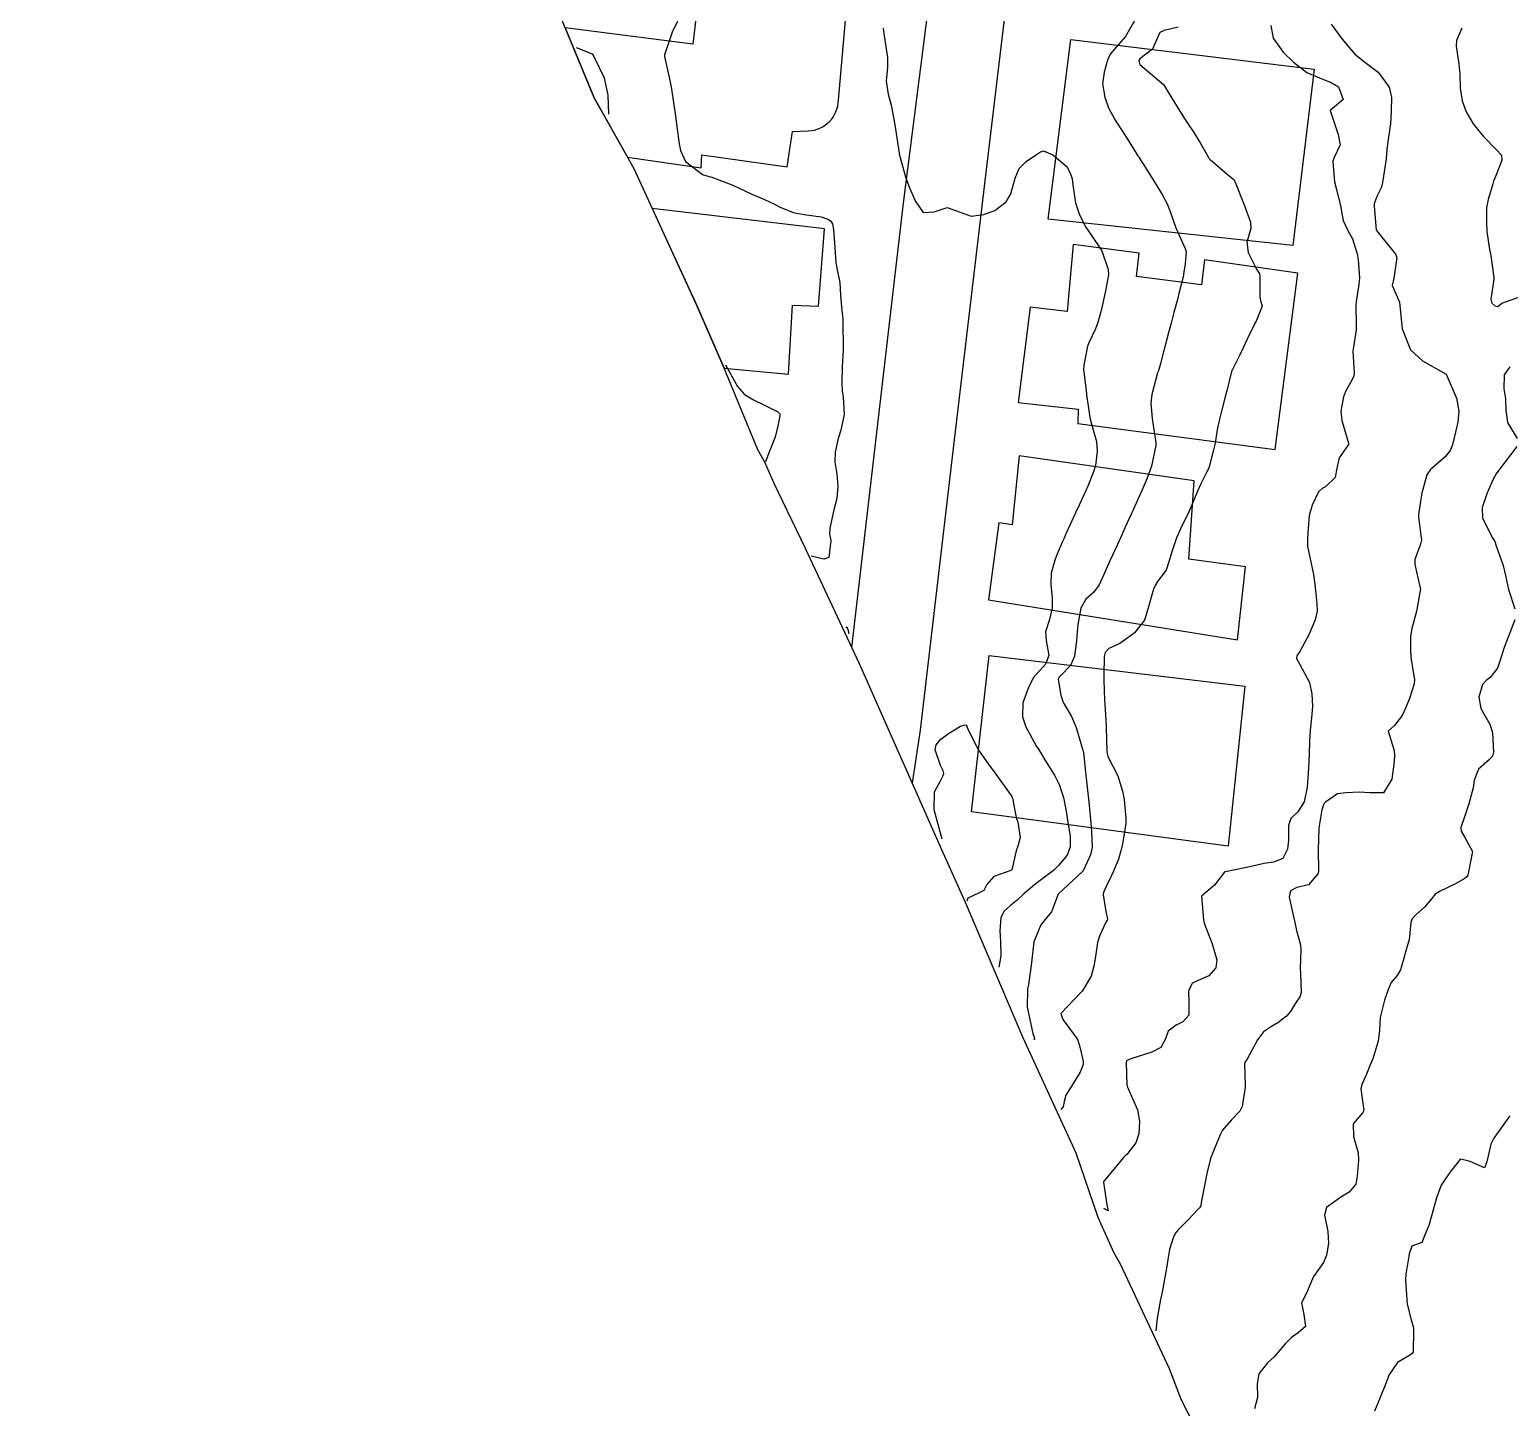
# Model space of a CAD drawing. Header units: metres. Extents: x 298520 to 308411, y 7433745 to 7450750.
# Drawn here: x 304697.1 to 304821.2, y 7438392.5 to 7438508.1 of the extents above; entities that cross this region are included whole.
import ezdxf

# ---------------------------------------------------------------- set-up
doc = ezdxf.new("R2010")
doc.units = ezdxf.units.M
doc.header["$LTSCALE"] = 10
for name, color, linetype in [('Area', 45, 'Continuous'), ('Curvas de Nivel 1m', 11, 'Continuous'), ('Curvas de Nivel 5m', 15, 'Continuous'), ('Edificações', 30, 'Continuous'), ('Vias Primárias', 230, 'Continuous')]:
    doc.layers.add(name, color=color, linetype=linetype)

msp = doc.modelspace()

# ---------------------------------------------------------------- linework, layer by layer
at = {"layer": 'Area'}
msp.add_polyline3d([(304797.61, 7438385.54, 709.76), (304793.72, 7438393.12, 719.61), (304792.72, 7438395.75, 717.28), (304788.62, 7438404.52, 720.57), (304788.09, 7438405.44, 720.8), (304786.75, 7438408.44, 717.44), (304784.9, 7438413.84, 716.45), (304780.42, 7438423.58, 719.5), (304775.62, 7438434.86, 713.88), (304773.64, 7438439.28, 714.01), (304766.74, 7438454.88, 713.86), (304762.2, 7438464.54, 713.85), (304759.58, 7438470, 714.16), (304758.78, 7438471.79, 714.35), (304758.2, 7438472.82, 720.74), (304755.38, 7438479.67, 722.81), (304753.09, 7438484.93, 723.34), (304747.83, 7438496.37, 720.85), (304744.49, 7438502.35, 721.53), (304740.59, 7438511.77, 718.89)], dxfattribs=at)
at = {"layer": 'Curvas de Nivel 1m', "flags": 128}
for points, elevation in [([(304751.47, 7438508.74), (304751.06, 7438507.94), (304750.86, 7438507.34), (304750.38, 7438505.95), (304750.38, 7438505.81), (304750.8, 7438503.94), (304750.93, 7438503.22), (304751.14, 7438501.94), (304751.31, 7438500.81), (304751.42, 7438499.94), (304751.61, 7438498.47), (304751.73, 7438497.93), (304752.13, 7438497.01), (304753.58, 7438495.92), (304754.12, 7438495.75), (304754.34, 7438495.69), (304756.11, 7438495.02), (304757.69, 7438494.27), (304758.1, 7438494.09), (304758.72, 7438493.85), (304759.65, 7438493.4), (304760.09, 7438493.16), (304761.17, 7438492.73), (304762.08, 7438492.55), (304763.53, 7438492.35), (304764.08, 7438492.17), (304764.31, 7438492.02), (304764.47, 7438491.78), (304764.56, 7438491.29), (304764.65, 7438489.78), (304764.74, 7438488.49), (304764.9, 7438487.78), (304765.09, 7438486.85), (304765.14, 7438485.77), (304765.25, 7438484.5), (304765.32, 7438483.77), (304765.32, 7438483.13), (304765.35, 7438481.77), (304765.35, 7438481.17), (304765.29, 7438479.77), (304765.25, 7438478.43), (304765.28, 7438477.77), (304765.36, 7438477.23), (304765.45, 7438475.77), (304765.16, 7438474.48), (304764.93, 7438473.77), (304764.69, 7438472.63), (304764.67, 7438471.78), (304764.82, 7438470.77), (304764.92, 7438469.77), (304764.82, 7438468.75), (304764.59, 7438467.78), (304764.24, 7438466.25), (304764.22, 7438465.78), (304764.32, 7438465.22), (304764.15, 7438463.78), (304763.73, 7438463.65), (304762.69, 7438463.89)], 714), ([(304790.05, 7438509.24), (304789.02, 7438507.49), (304788.25, 7438506.59), (304787.75, 7438506), (304787.53, 7438505.51), (304787.24, 7438504.5), (304787.11, 7438503.51), (304787.31, 7438502.4), (304787.61, 7438501.51), (304788.18, 7438500.46), (304788.81, 7438499.49), (304789.33, 7438498.66), (304790.08, 7438497.47), (304790.11, 7438497.43), (304790.14, 7438497.37), (304791.34, 7438495.46), (304792.1, 7438494.22), (304792.53, 7438493.45), (304792.82, 7438492.71), (304793.24, 7438491.44), (304794.05, 7438489.7), (304794.11, 7438489.43), (304794.03, 7438488.43), (304793.91, 7438487.55), (304793.89, 7438487.43), (304793.51, 7438485.93), (304793.38, 7438485.44), (304793.09, 7438484.34), (304792.85, 7438483.44), (304792.67, 7438482.74), (304792.32, 7438481.45), (304792.25, 7438481.15), (304791.93, 7438479.96), (304791.82, 7438479.55), (304791.79, 7438479.45), (304791.73, 7438479.27), (304791.24, 7438477.46), (304791.17, 7438476.74), (304791.26, 7438475.46), (304791.53, 7438473.78), (304791.58, 7438473.45), (304791.57, 7438473.18), (304791.22, 7438471.46), (304790.85, 7438470.43), (304790.42, 7438469.47), (304789.79, 7438468.03), (304789.62, 7438467.65), (304789.55, 7438467.48), (304788.99, 7438466.27), (304788.64, 7438465.49), (304788.37, 7438464.88), (304787.73, 7438463.5), (304787.11, 7438462.12), (304786.83, 7438461.51), (304786.36, 7438460.86), (304785.7, 7438460.3), (304785.28, 7438459.53), (304785.03, 7438458.17), (304784.98, 7438457.53), (304784.93, 7438456.81), (304784.75, 7438455.53), (304784.43, 7438454.73), (304783.62, 7438453.9), (304783.45, 7438453.72), (304783.39, 7438453.55), (304783.6, 7438452.25), (304783.77, 7438451.72), (304783.87, 7438451.55), (304784.51, 7438450.46), (304784.91, 7438449.53), (304785.45, 7438447.62), (304785.48, 7438447.52), (304785.5, 7438447.47), (304785.54, 7438447.17), (304785.72, 7438445.52), (304785.74, 7438445.29), (304785.92, 7438443.52), (304785.98, 7438443.03), (304786.12, 7438441.51), (304786.17, 7438440.81), (304786.23, 7438439.51), (304786.11, 7438438.85), (304785.48, 7438437.52), (304785.45, 7438437.49), (304785.42, 7438437.45), (304783.4, 7438435.55), (304782.84, 7438434.09), (304782.41, 7438433.56), (304781.94, 7438433), (304781.35, 7438431.57), (304781.12, 7438429.57), (304780.91, 7438427.98), (304780.83, 7438427.58), (304780.78, 7438426.09), (304781.26, 7438423.88), (304781.37, 7438423.57), (304781.39, 7438423.43), (304781.36, 7438423.35), (304781.34, 7438423.34)], 712), ([(304768.72, 7438508.18), (304768.78, 7438507.73), (304768.97, 7438506.45), (304769.08, 7438505.73), (304769.08, 7438504.88), (304768.96, 7438503.73), (304769.13, 7438502.65), (304769.38, 7438501.72), (304769.66, 7438500.23), (304769.75, 7438499.72), (304769.81, 7438499.36), (304770.05, 7438497.71), (304770.07, 7438497.64), (304770.14, 7438497.34), (304770.6, 7438495.71), (304770.88, 7438494.93), (304771.39, 7438493.7), (304772.08, 7438492.71), (304772.99, 7438492.78), (304774.09, 7438493.13), (304775.18, 7438492.75), (304776.08, 7438492.41), (304777.16, 7438492.55), (304778.09, 7438492.9), (304779.02, 7438493.61), (304779.41, 7438494.3), (304779.77, 7438495.6), (304780.13, 7438496.41), (304780.71, 7438497.01), (304781.57, 7438497.58), (304781.91, 7438497.81), (304782.15, 7438497.88), (304782.94, 7438497.56), (304784.13, 7438496.54), (304784.45, 7438495.87), (304784.55, 7438495.54), (304784.62, 7438495.04), (304784.84, 7438493.54), (304785.16, 7438492.61), (304785.69, 7438491.53), (304786.06, 7438490.96), (304787.04, 7438489.51), (304787.58, 7438487.95), (304787.6, 7438487.5), (304787.35, 7438486.16), (304787.22, 7438485.51), (304786.99, 7438484.51), (304786.71, 7438483.51), (304786.51, 7438482.97), (304785.96, 7438481.79), (304785.85, 7438481.52), (304785.53, 7438479.93), (304785.52, 7438479.53), (304785.56, 7438479.16), (304785.75, 7438477.52), (304785.77, 7438477.39), (304785.89, 7438476.52), (304786.05, 7438475.52), (304786.11, 7438475.28), (304786.6, 7438473.51), (304786.66, 7438472.7), (304786.51, 7438471.51), (304786.36, 7438470.98), (304785.81, 7438469.64), (304785.76, 7438469.52), (304785.14, 7438468.18), (304784.85, 7438467.53), (304784.1, 7438465.88), (304783.95, 7438465.55), (304783.89, 7438465.42), (304783.76, 7438465.13), (304783.28, 7438464.01), (304783.11, 7438463.56), (304782.79, 7438462.49), (304782.76, 7438461.56), (304782.89, 7438460.37), (304782.88, 7438459.56), (304782.65, 7438458.59), (304782.32, 7438457.56), (304782.39, 7438456.83), (304782.61, 7438455.56), (304782.34, 7438454.85), (304781.62, 7438454.07), (304781.37, 7438453.82), (304781.23, 7438453.58), (304780.9, 7438452.88), (304780.43, 7438451.59), (304780.41, 7438450.42), (304780.69, 7438449.58), (304781.55, 7438448.01), (304781.82, 7438447.57), (304782.28, 7438446.82), (304783.07, 7438445.55), (304783.51, 7438444.7), (304783.87, 7438443.54), (304784.11, 7438442.18), (304784.21, 7438441.54), (304784.39, 7438440.46), (304784.4, 7438439.54), (304784.14, 7438438.84), (304783.43, 7438437.96), (304783.22, 7438437.76), (304782.99, 7438437.55), (304782.11, 7438436.87), (304781.41, 7438436.35), (304780.51, 7438435.58), (304779.94, 7438435.05), (304779.39, 7438434.6), (304778.86, 7438434.12), (304778.59, 7438433.61), (304778.5, 7438432.47), (304778.55, 7438431.61), (304778.57, 7438430.38), (304778.41, 7438429.43)], 713), ([(304793.46, 7438508.25), (304792.27, 7438507.98), (304791.91, 7438507.81), (304791.74, 7438507.46), (304791.3, 7438506.41), (304790.24, 7438505.62), (304790.14, 7438505.47), (304790.24, 7438505.14), (304792.21, 7438503.45), (304793.46, 7438501.44), (304794.18, 7438500.3), (304794.75, 7438499.42), (304795.3, 7438498.56), (304795.97, 7438497.4), (304796.03, 7438497.29), (304796.14, 7438497.16), (304797.57, 7438495.94), (304798.12, 7438495.48), (304798.17, 7438495.42), (304798.18, 7438495.38), (304798.23, 7438495.27), (304798.98, 7438493.37), (304799.52, 7438491.92), (304799.53, 7438491.37), (304799.21, 7438490.22), (304799.32, 7438489.37), (304800.03, 7438487.98), (304800.26, 7438487.59), (304800.31, 7438487.36), (304800.3, 7438485.65), (304800.35, 7438485.35), (304800.48, 7438484.87), (304799.98, 7438483.6), (304799.89, 7438483.44), (304799.86, 7438483.36), (304799.24, 7438482.09), (304798.89, 7438481.37), (304798.58, 7438480.73), (304797.92, 7438479.38), (304797.52, 7438477.77), (304797.42, 7438477.38), (304797.11, 7438476.17), (304796.91, 7438475.39), (304796.73, 7438474.53), (304796.54, 7438473.39), (304796.41, 7438472.83), (304796.04, 7438471.4), (304795.99, 7438471.24), (304795.83, 7438470.92), (304795.32, 7438469.9), (304795.1, 7438469.41), (304794.6, 7438468.22), (304794.26, 7438467.42), (304793.77, 7438466.44), (304793.44, 7438465.76), (304793.32, 7438465.43), (304792.92, 7438464.27), (304792.66, 7438463.44), (304792.43, 7438462.74), (304791.72, 7438461.77), (304791.52, 7438461.45), (304791.39, 7438461.14), (304790.91, 7438459.46), (304790.62, 7438458.53), (304789.79, 7438457.48), (304789.66, 7438457.37), (304788.56, 7438456.58), (304787.65, 7438456.16), (304787.33, 7438455.82), (304787.24, 7438455.5), (304787.23, 7438453.9), (304787.22, 7438453.5), (304787.28, 7438451.82), (304787.31, 7438451.5), (304787.42, 7438449.66), (304787.42, 7438449.5), (304787.46, 7438447.59), (304787.46, 7438447.5), (304787.54, 7438447.1), (304788.4, 7438445.49), (304788.79, 7438444.2), (304788.91, 7438443.49), (304789.07, 7438441.89), (304789.06, 7438441.48), (304788.85, 7438440.1), (304788.74, 7438439.49), (304788.44, 7438438.49), (304788.02, 7438437.49), (304787.83, 7438437.08), (304787.41, 7438436.21), (304787.2, 7438435.71), (304787.15, 7438435.5), (304787.38, 7438434.1), (304787.52, 7438433.5), (304787.5, 7438433.37), (304787.37, 7438433.15), (304786.84, 7438432.03), (304786.68, 7438431.51), (304786.51, 7438430.34), (304786.39, 7438429.51), (304786.15, 7438428.68), (304785.46, 7438427.52), (304785.39, 7438427.43), (304785.3, 7438427.31), (304783.6, 7438425.55), (304783.78, 7438425.04), (304784.91, 7438423.53), (304785.04, 7438423.31), (304785.24, 7438422.65), (304785.49, 7438421.52), (304785.48, 7438421.27), (304785.22, 7438420.64), (304784.57, 7438419.53), (304784.04, 7438418.69), (304783.88, 7438418.16), (304783.8, 7438417.72), (304783.6, 7438417.5)], 711), ([(304806.28, 7438508.52), (304807.21, 7438507.27), (304808.25, 7438506.01), (304809.22, 7438505.25), (304810.23, 7438504.5), (304811.15, 7438503.23), (304811.34, 7438502.36), (304811.32, 7438501.22), (304811.25, 7438500.15), (304811.11, 7438499.23), (304810.94, 7438498.02), (304810.89, 7438497.23), (304810.66, 7438495.76), (304810.58, 7438495.23), (304810.5, 7438494.85), (304810.11, 7438494.07), (304809.89, 7438493.45), (304809.88, 7438493.24), (304810.05, 7438491.26), (304810.06, 7438491.24), (304810.07, 7438491.21), (304811.68, 7438489.22), (304811.78, 7438488.96), (304811.52, 7438487.22), (304811.4, 7438486.6), (304812, 7438485.21), (304812.19, 7438483.21), (304812.22, 7438482.96), (304812.92, 7438481.2), (304813.94, 7438480.28), (304815.92, 7438479.16), (304816.78, 7438477.15), (304816.97, 7438476.07), (304816.91, 7438475.15), (304816.71, 7438474.31), (304816.42, 7438473.15), (304816.26, 7438472.75), (304815.84, 7438472.23), (304814.61, 7438471.18), (304814.29, 7438470.72), (304813.87, 7438469.19), (304813.8, 7438468.68), (304813.61, 7438467.37), (304813.59, 7438467.19), (304813.77, 7438465.85), (304813.84, 7438465.27), (304813.84, 7438465.19), (304813.83, 7438465.12), (304813.76, 7438464.91), (304813.3, 7438463.63), (304813.29, 7438463.19), (304813.71, 7438461.35), (304813.75, 7438461.23), (304813.76, 7438461.19), (304813.76, 7438461.14), (304813.71, 7438460.85), (304813.45, 7438459.43), (304813.4, 7438459.19), (304813.03, 7438457.83), (304812.93, 7438457.2), (304812.92, 7438455.93), (304812.98, 7438455.2), (304813.26, 7438453.55), (304813.25, 7438453.19), (304812.84, 7438451.96), (304812.53, 7438451.2), (304812.24, 7438450.55), (304811.58, 7438449.71), (304811.07, 7438449.22), (304811.55, 7438447.6), (304811.6, 7438447.21), (304811.6, 7438447.16), (304811.54, 7438446.47), (304811.37, 7438445.21), (304810.67, 7438444.06), (304809.51, 7438444.05), (304808.65, 7438444.11), (304807.5, 7438444.06), (304806.81, 7438443.96), (304805.8, 7438443.28), (304805.65, 7438443.12), (304805.49, 7438442.62), (304805.27, 7438441.28), (304805.25, 7438441.06), (304805.2, 7438439.29), (304805.21, 7438437.5), (304805.19, 7438437.29), (304804.38, 7438436.33), (304803.41, 7438436.13), (304802.88, 7438435.84), (304802.77, 7438435.32), (304803.14, 7438433.55), (304803.19, 7438433.31), (304803.36, 7438432.51), (304803.7, 7438431.31), (304803.74, 7438430.91), (304803.68, 7438429.31), (304803.7, 7438428.93), (304803.77, 7438427.31), (304803.64, 7438426.96), (304803.29, 7438426.41), (304802.87, 7438425.73), (304802.52, 7438425.32), (304801.81, 7438424.78), (304801.27, 7438424.47), (304800.6, 7438424), (304800.09, 7438423.35), (304799.24, 7438421.73), (304799.08, 7438421.51), (304799, 7438421.36), (304799.08, 7438419.49), (304799.08, 7438419.36), (304798.81, 7438417.74), (304798.62, 7438417.37), (304797.91, 7438416.64), (304797.17, 7438415.76), (304796.97, 7438415.38), (304796.43, 7438414.1), (304796.16, 7438413.39), (304795.84, 7438412.12), (304795.7, 7438411.4), (304795.39, 7438409.7), (304795.35, 7438409.41), (304795.24, 7438409.26), (304795.09, 7438409.11), (304794.26, 7438408.23), (304793.47, 7438407.43), (304793.27, 7438407.22), (304793.06, 7438406.81), (304792.73, 7438405.75), (304792.66, 7438405.43), (304792.43, 7438404.04), (304792.33, 7438403.44), (304792.13, 7438402.32), (304791.94, 7438401.44), (304791.79, 7438400.63), (304791.7, 7438399.99), (304791.64, 7438399.44), (304791.57, 7438398.93)], 709), ([(304817.23, 7438508.19), (304816.8, 7438507.15), (304816.75, 7438506.67), (304816.98, 7438505.15), (304817.06, 7438504.32), (304817.1, 7438503.15), (304817.27, 7438502.08), (304817.59, 7438501.15), (304818.18, 7438500.16), (304819.02, 7438499.13), (304820.15, 7438497.98), (304820.56, 7438497.52), (304820.59, 7438497.11), (304820.13, 7438495.95), (304819.9, 7438495.35), (304819.84, 7438495.12), (304819.43, 7438493.8), (304819.31, 7438493.13), (304819.3, 7438491.91), (304819.32, 7438491.13), (304819.55, 7438489.62), (304819.66, 7438489.12), (304819.92, 7438487.23), (304819.92, 7438487.12), (304819.67, 7438485.46), (304819.75, 7438485.12), (304820, 7438484.9), (304820.26, 7438484.85), (304820.6, 7438485.11), (304822.01, 7438485.63)], 708), ([(304821.26, 7438479.78), (304820.78, 7438479.11), (304820.75, 7438477.94), (304820.9, 7438477.1), (304820.93, 7438476.14), (304821.05, 7438475.1), (304821.86, 7438473.76)], 708), ([(304821.85, 7438473.09), (304820.33, 7438471.11), (304820.12, 7438470.82), (304819.82, 7438470.3), (304819.46, 7438469.47), (304819.33, 7438469.12), (304818.93, 7438467.99), (304818.96, 7438467.13), (304819.77, 7438465.47), (304819.91, 7438465.27), (304819.99, 7438465.12), (304820.11, 7438464.76), (304820.69, 7438463.11), (304820.9, 7438462.28), (304821.16, 7438461.1), (304821.69, 7438459.49)], 708), ([(304765.58, 7438457.92), (304765.67, 7438457.97), (304765.74, 7438457.76), (304765.77, 7438457.66), (304765.84, 7438457.39)], 714), ([(304821.68, 7438458.56), (304821.13, 7438457.1), (304820.78, 7438456.23), (304820.42, 7438455.11), (304820.23, 7438454.52), (304819.62, 7438453.74), (304819.27, 7438453.47), (304818.97, 7438453.13), (304818.65, 7438452.08), (304818.82, 7438451.13), (304819.57, 7438449.81), (304819.8, 7438449.12), (304819.9, 7438447.47), (304819.81, 7438447.12), (304819.54, 7438446.84), (304818.62, 7438446.04), (304818.26, 7438445.13), (304818.17, 7438444.48), (304817.82, 7438443.14), (304817.74, 7438442.89), (304817.48, 7438442.14), (304817.14, 7438441.14), (304817.18, 7438440.85), (304817.47, 7438440.38), (304818.13, 7438439.13), (304818.01, 7438438.57), (304817.73, 7438437.14), (304817.6, 7438436.95), (304817.42, 7438436.84), (304816.69, 7438436.42), (304815.41, 7438435.81), (304815.01, 7438435.57), (304814.69, 7438435.18), (304814.1, 7438434.48), (304813.38, 7438433.83), (304813.07, 7438433.5), (304812.97, 7438433.19), (304812.81, 7438431.74), (304812.66, 7438431.2), (304812.36, 7438430.18), (304812.08, 7438429.2), (304811.8, 7438428.73), (304811.32, 7438428.14), (304811.04, 7438427.48), (304810.95, 7438427.22), (304810.76, 7438426.68), (304810.4, 7438425.22), (304810.33, 7438424.16), (304810.22, 7438423.23), (304809.76, 7438421.75), (304809.54, 7438421.24), (304809.23, 7438420.45), (304808.86, 7438419.6), (304808.76, 7438419.24), (304809.01, 7438417.42), (304808.94, 7438417.24), (304808.13, 7438416.3), (304808.16, 7438415.25), (304808.53, 7438413.86), (304808.56, 7438413.25), (304808.46, 7438411.91), (304808.35, 7438411.25), (304807.78, 7438410.58), (304807.1, 7438410.15), (304805.9, 7438409.28), (304805.72, 7438408.64), (304806, 7438407.28), (304806.05, 7438406.27), (304805.88, 7438405.28), (304805.64, 7438404.67), (304805.02, 7438403.8), (304804.8, 7438403.51), (304804.7, 7438403.29), (304804.21, 7438402.09), (304803.79, 7438401.3), (304803.98, 7438400.3), (304804.12, 7438399.3), (304803.51, 7438398.76), (304802.96, 7438398.37), (304802.41, 7438397.85), (304801.98, 7438397.32), (304801.51, 7438396.75), (304800.93, 7438396.26), (304800.2, 7438395.34), (304800.06, 7438394.49), (304800.09, 7438393.34), (304799.84, 7438392.4)], 708), ([(304773.65, 7438440.16), (304773, 7438442.64), (304773.03, 7438444.15), (304773.51, 7438445.07), (304773.72, 7438445.46), (304773.79, 7438445.67), (304773.76, 7438445.9), (304773.53, 7438446.34), (304773.08, 7438447.67), (304773.15, 7438448.08), (304773.56, 7438448.56), (304774.2, 7438449.03), (304775.21, 7438449.65), (304775.57, 7438449.76), (304775.67, 7438449.74), (304775.73, 7438449.64), (304775.81, 7438449.4), (304776.7, 7438447.63), (304777.53, 7438446.48), (304778.15, 7438445.61), (304779.5, 7438443.74), (304779.55, 7438443.6), (304779.88, 7438442), (304780, 7438441.59), (304780.2, 7438440.32), (304780.02, 7438439.59), (304779.86, 7438439.18), (304779.49, 7438437.6), (304779.42, 7438437.55), (304778, 7438437.03), (304777.41, 7438436.36), (304777.16, 7438435.87), (304776.71, 7438435.63), (304775.82, 7438435.21), (304775.73, 7438434.97)], 714), ([(304821.29, 7438416.98), (304821.18, 7438416.87), (304819.92, 7438415.11), (304819.67, 7438414.6), (304819.32, 7438413.12), (304819.13, 7438412.62), (304817.94, 7438413.13), (304817.14, 7438413.33), (304817.03, 7438413.25), (304816.95, 7438413.14), (304816.28, 7438412.3), (304815.49, 7438411.16), (304815.1, 7438410.09), (304814.91, 7438409.36), (304814.87, 7438409.17), (304814.48, 7438407.77), (304814.21, 7438407.18), (304813.88, 7438406.36), (304813.05, 7438406.04), (304812.83, 7438405.4), (304812.79, 7438405.19), (304812.53, 7438403.69), (304812.5, 7438403.2), (304812.61, 7438401.58), (304812.65, 7438401.19), (304812.98, 7438399.87), (304813.17, 7438399.19), (304813.18, 7438398.98), (304813.14, 7438397.19), (304813.08, 7438397.05), (304812.94, 7438396.93), (304811.85, 7438396.28), (304811.12, 7438395.21), (304811.07, 7438395.06), (304810.92, 7438394.65), (304810.33, 7438393.22), (304809.92, 7438392.19)], 707)]:
    msp.add_lwpolyline(points, dxfattribs=dict(at, elevation=elevation))
at = {"layer": 'Curvas de Nivel 5m', "flags": 128}
for points, elevation in [([(304801.23, 7438508.39), (304801.42, 7438507.34), (304802.25, 7438506.18), (304803.11, 7438505.32), (304804.23, 7438504.47), (304805.63, 7438503.88), (304806.22, 7438503.66), (304806.9, 7438503.27), (304807.27, 7438502.2), (304806.19, 7438501.28), (304806.86, 7438499.27), (304807.03, 7438498.39), (304806.49, 7438497.28), (304806.42, 7438497), (304806.57, 7438495.28), (304806.73, 7438494.66), (304807.07, 7438493.27), (304807.29, 7438492.06), (304807.64, 7438491.26), (304808.06, 7438490.5), (304808.46, 7438489.26), (304808.54, 7438488.75), (304808.65, 7438487.25), (304808.6, 7438486.67), (304808.36, 7438485.26), (304808.34, 7438484.91), (304808.38, 7438483.26), (304808.36, 7438482.87), (304808.12, 7438481.26), (304808.1, 7438481.1), (304808.2, 7438479.26), (304808.18, 7438479), (304807.91, 7438478.47), (304807.47, 7438477.71), (304807.32, 7438477.27), (304807.1, 7438476.06), (304807.16, 7438475.27), (304807.73, 7438473.39), (304807.72, 7438473.26), (304806.95, 7438472.16), (304806.76, 7438471.27), (304806.61, 7438470.49), (304805.81, 7438469.71), (304805.52, 7438469.57), (304805.21, 7438469.29), (304804.69, 7438468.19), (304804.42, 7438467.3), (304804.33, 7438465.86), (304804.29, 7438465.3), (304804.3, 7438464.75), (304804.61, 7438463.3), (304804.8, 7438462.37), (304804.94, 7438461.29), (304805.07, 7438459.91), (304805.1, 7438459.29), (304804.94, 7438458.55), (304804.4, 7438457.3), (304803.65, 7438455.91), (304803.41, 7438455.54), (304803.37, 7438455.31), (304803.64, 7438454.83), (304804.45, 7438453.3), (304804.67, 7438452.36), (304804.7, 7438451.29), (304804.64, 7438450.35), (304804.52, 7438449.3), (304804.46, 7438448.39), (304804.43, 7438447.3), (304804.37, 7438446.13), (304804.32, 7438445.3), (304804.27, 7438444.54), (304804.02, 7438443.3), (304803.48, 7438442.46), (304802.89, 7438441.91), (304802.71, 7438441.32), (304802.7, 7438440.08), (304802.63, 7438439.32), (304802.22, 7438438.54), (304801.44, 7438438.23), (304800.65, 7438438.13), (304799.43, 7438437.85), (304799.04, 7438437.76), (304797.42, 7438437.44), (304797.38, 7438437.43), (304797.31, 7438437.38), (304796.5, 7438436.3), (304795.4, 7438435.4), (304795.56, 7438433.4), (304795.63, 7438433.14), (304796.31, 7438431.39), (304796.68, 7438430.05), (304796.6, 7438429.39), (304796.01, 7438428.71), (304795.32, 7438428.4), (304794.63, 7438428.1), (304794.31, 7438427.41), (304794.35, 7438426.47), (304794.34, 7438425.42), (304793.85, 7438424.85), (304793.27, 7438424.56), (304792.62, 7438424.08), (304792.38, 7438423.44), (304792, 7438422.69), (304791.24, 7438422.3), (304789.49, 7438421.74), (304789.23, 7438421.65), (304789.13, 7438421.58), (304789.09, 7438421.48), (304789.14, 7438419.55), (304789.16, 7438419.48), (304789.21, 7438419.38), (304790.05, 7438417.47), (304790.22, 7438416.51), (304790.15, 7438415.47), (304789.91, 7438414.71), (304789.14, 7438413.73), (304789, 7438413.62), (304788.88, 7438413.48), (304788.09, 7438412.53), (304787.23, 7438411.5), (304787.2, 7438411.41), (304787.48, 7438409.5), (304787.57, 7438409.01), (304787.23, 7438409.2)], 710), ([(304742.98, 7438506.56), (304744.17, 7438506.09), (304744.24, 7438506.06), (304744.31, 7438506.02), (304744.45, 7438505.81), (304745.33, 7438504.01), (304745.64, 7438502.57), (304745.68, 7438500.98)], 715), ([(304755.5, 7438479.95), (304756.49, 7438478.12), (304757.1, 7438477.47), (304757.89, 7438476.99), (304758.65, 7438476.61), (304759.88, 7438476.01), (304760.04, 7438475.83), (304760.05, 7438475.66), (304759.87, 7438474.83), (304759.69, 7438474), (304759.64, 7438473.83), (304759.12, 7438472.56), (304758.84, 7438471.82)], 715)]:
    msp.add_lwpolyline(points, dxfattribs=dict(at, elevation=elevation))
at = {"layer": 'Edificações', "elevation": 719.89}
msp.add_lwpolyline([(304753.37, 7438512.06), (304752.76, 7438506.85), (304742.06, 7438508.22), (304744.49, 7438502.35), (304747.27, 7438497.37), (304753.46, 7438496.47), (304753.51, 7438497.55), (304760.67, 7438496.56), (304761.11, 7438499.52), (304762.44, 7438499.57, 0.397961), (304764.96, 7438502.14), (304765.65, 7438509.8)], format="xyb", dxfattribs=at)
at = {"layer": 'Edificações'}
for points in [[(304784.46, 7438507.23), (304804.84, 7438504.75), (304803.07, 7438489.96), (304782.54, 7438492.15)], [(304780.04, 7438476.8), (304785.07, 7438476.22), (304785.03, 7438475.02), (304801.58, 7438472.84), (304803.47, 7438487.63), (304795.66, 7438488.74), (304795.4, 7438486.65), (304789.95, 7438487.36), (304790.17, 7438489.32), (304784.64, 7438490.04), (304784.15, 7438484.42), (304781.03, 7438484.78)], [(304777.56, 7438460.24), (304798.42, 7438456.88), (304799.1, 7438463.02), (304794.34, 7438463.65), (304794.79, 7438470.21), (304780.11, 7438472.32), (304779.52, 7438466.53), (304778.4, 7438466.71)], [(304776.12, 7438442.47), (304777.61, 7438455.57), (304799.04, 7438453), (304797.64, 7438439.59)]]:
    msp.add_lwpolyline(points, close=True, dxfattribs=at)
at = {"layer": 'Edificações', "elevation": 721.57}
msp.add_lwpolyline([(304749.36, 7438493.05), (304752.6, 7438486), (304753.09, 7438484.93), (304755.38, 7438479.67), (304760.77, 7438479.17), (304761.12, 7438484.96), (304763.29, 7438484.86), (304763.8, 7438491.36)], close=True, dxfattribs=at)
at = {"layer": 'Vias Primárias'}
for points, elevation in [([(304697.15, 7438611.03), (304748.64, 7438618.29), (304781.26, 7438622.87), (304795.9, 7438624.82, -0.072799), (304800.59, 7438624.75, -0.209503), (304805.89, 7438621.35, -0.311037), (304805.77, 7438614.05, -0.117575), (304802.42, 7438611.12, -0.062658), (304797.78, 7438609.39, 0.122755), (304794.25, 7438607.57, 0.165619), (304789.99, 7438600.14, 0.025223), (304788.83, 7438592.09), (304786.15, 7438570.07), (304783.59, 7438548.08), (304780.73, 7438524.6), (304777.25, 7438495.39), (304774.57, 7438472.71), (304771.83, 7438449.3), (304771.16, 7438444.89)], 712.25), ([(304766.1, 7438456.24), (304770.41, 7438493.51), (304773.41, 7438517.01), (304775.87, 7438536.33), (304778.58, 7438559.12), (304781.1, 7438581.55), (304783.32, 7438601.22, 0.069799), (304783.14, 7438607.97, 0.168978), (304781.04, 7438611.81, 0.140369), (304774.19, 7438615.17, 0.080605), (304770.52, 7438615.23), (304738.89, 7438610.37, -0.004698), (304728, 7438608.79, 0.10611), (304724.09, 7438607.39, 0.12014), (304719.01, 7438602.2, 0.119896), (304717.87, 7438598.48), (304716.05, 7438582.22), (304714.52, 7438567.92)], 713.86)]:
    msp.add_lwpolyline(points, format="xyb", dxfattribs=dict(at, elevation=elevation))

doc.saveas('drawing.dxf')
